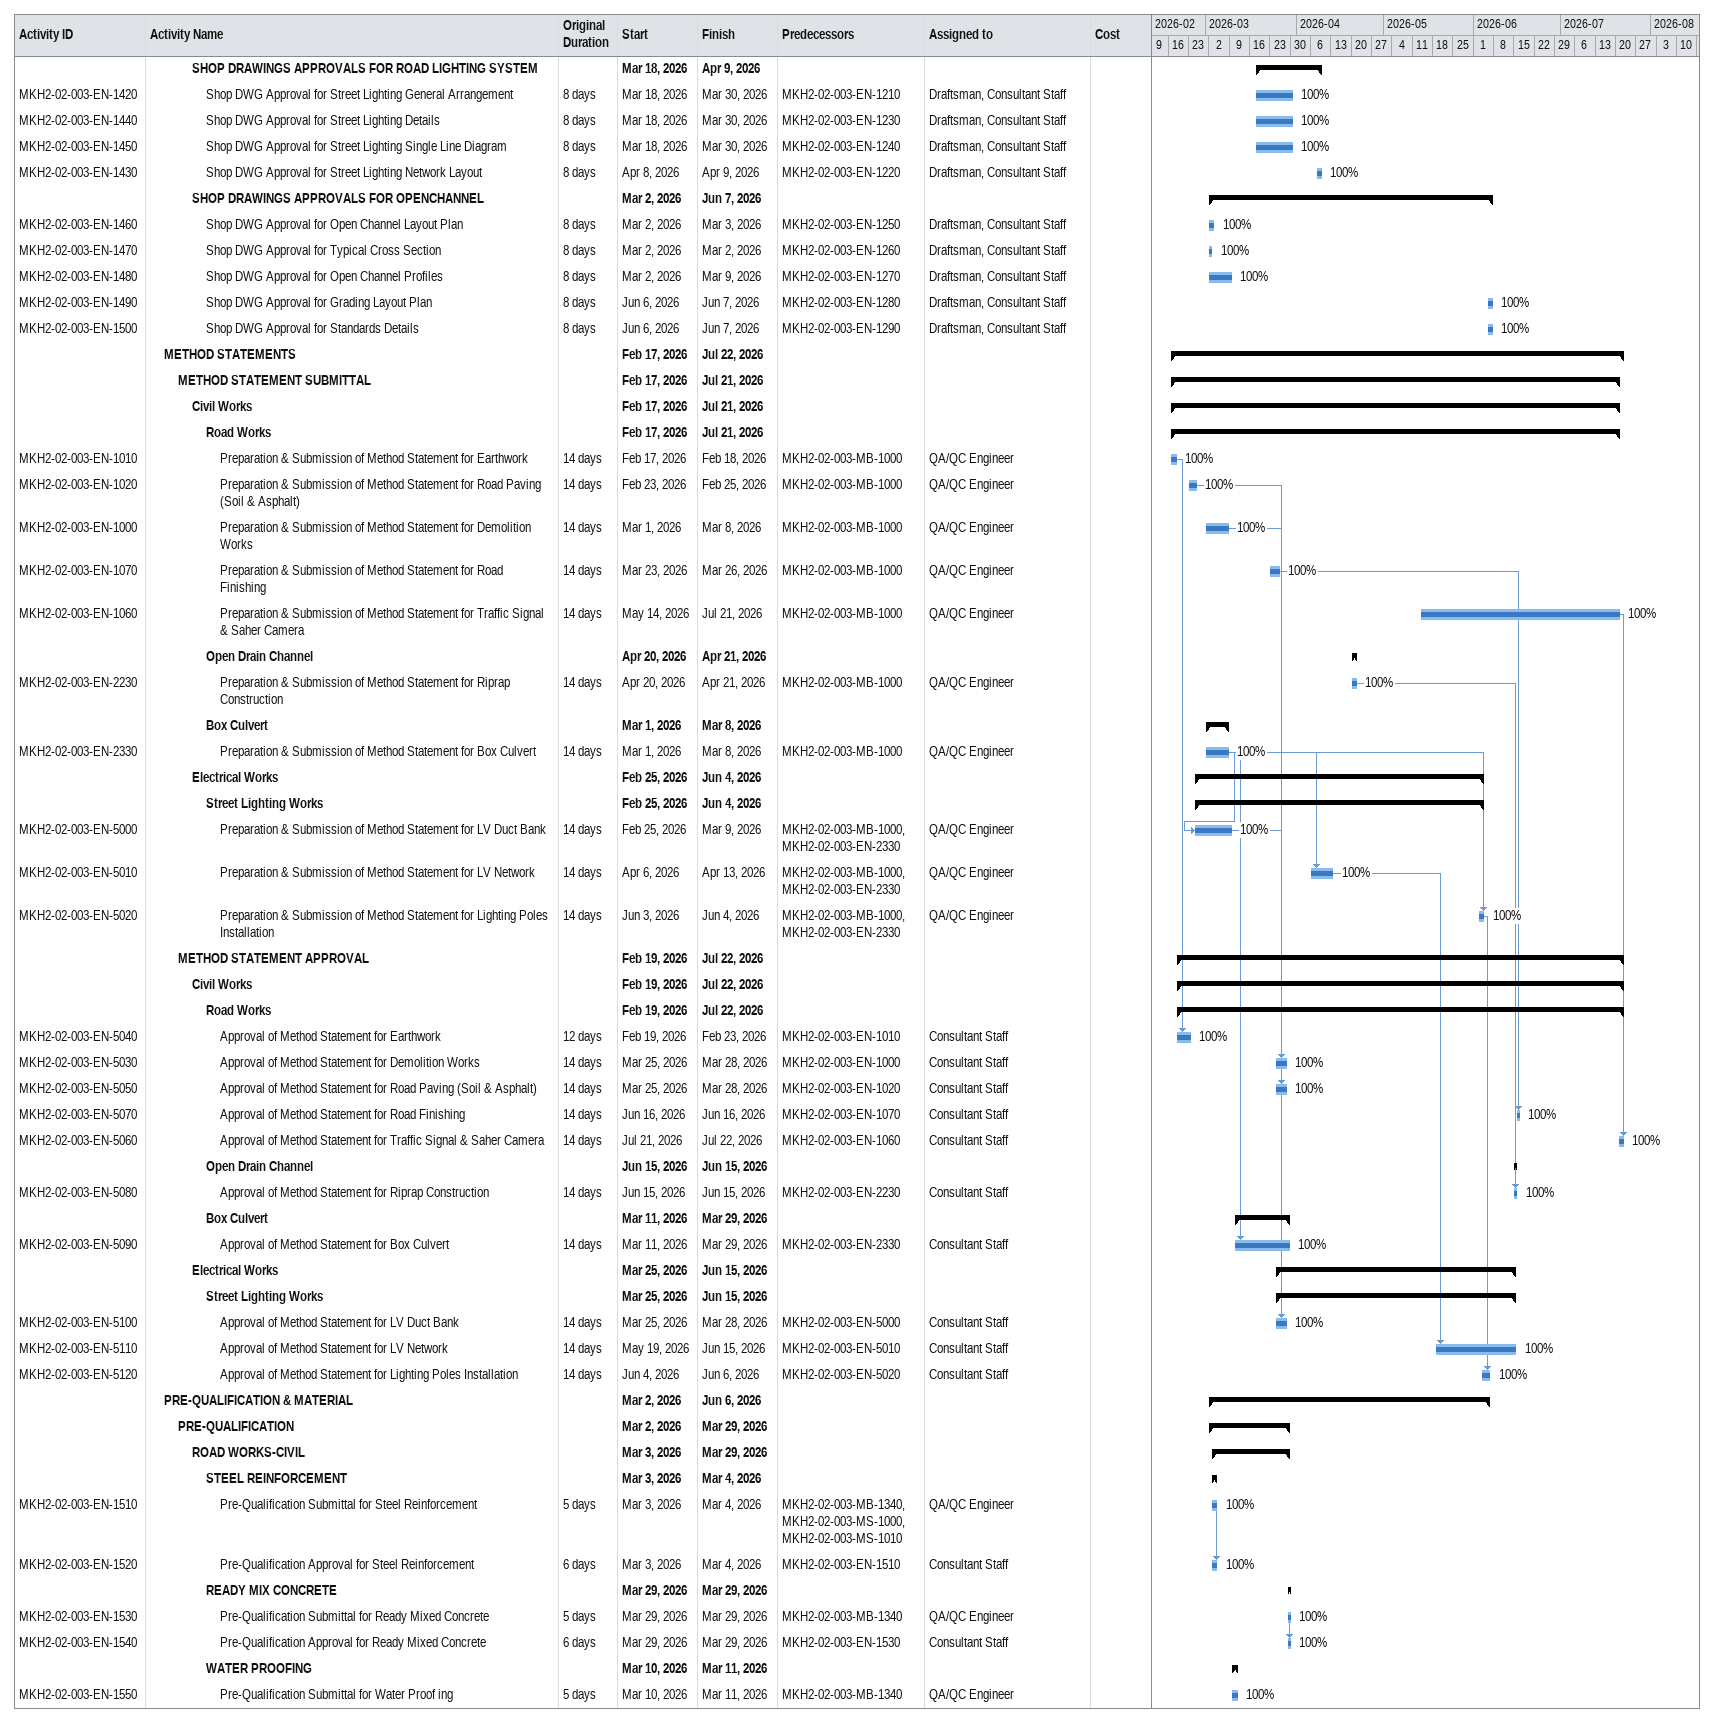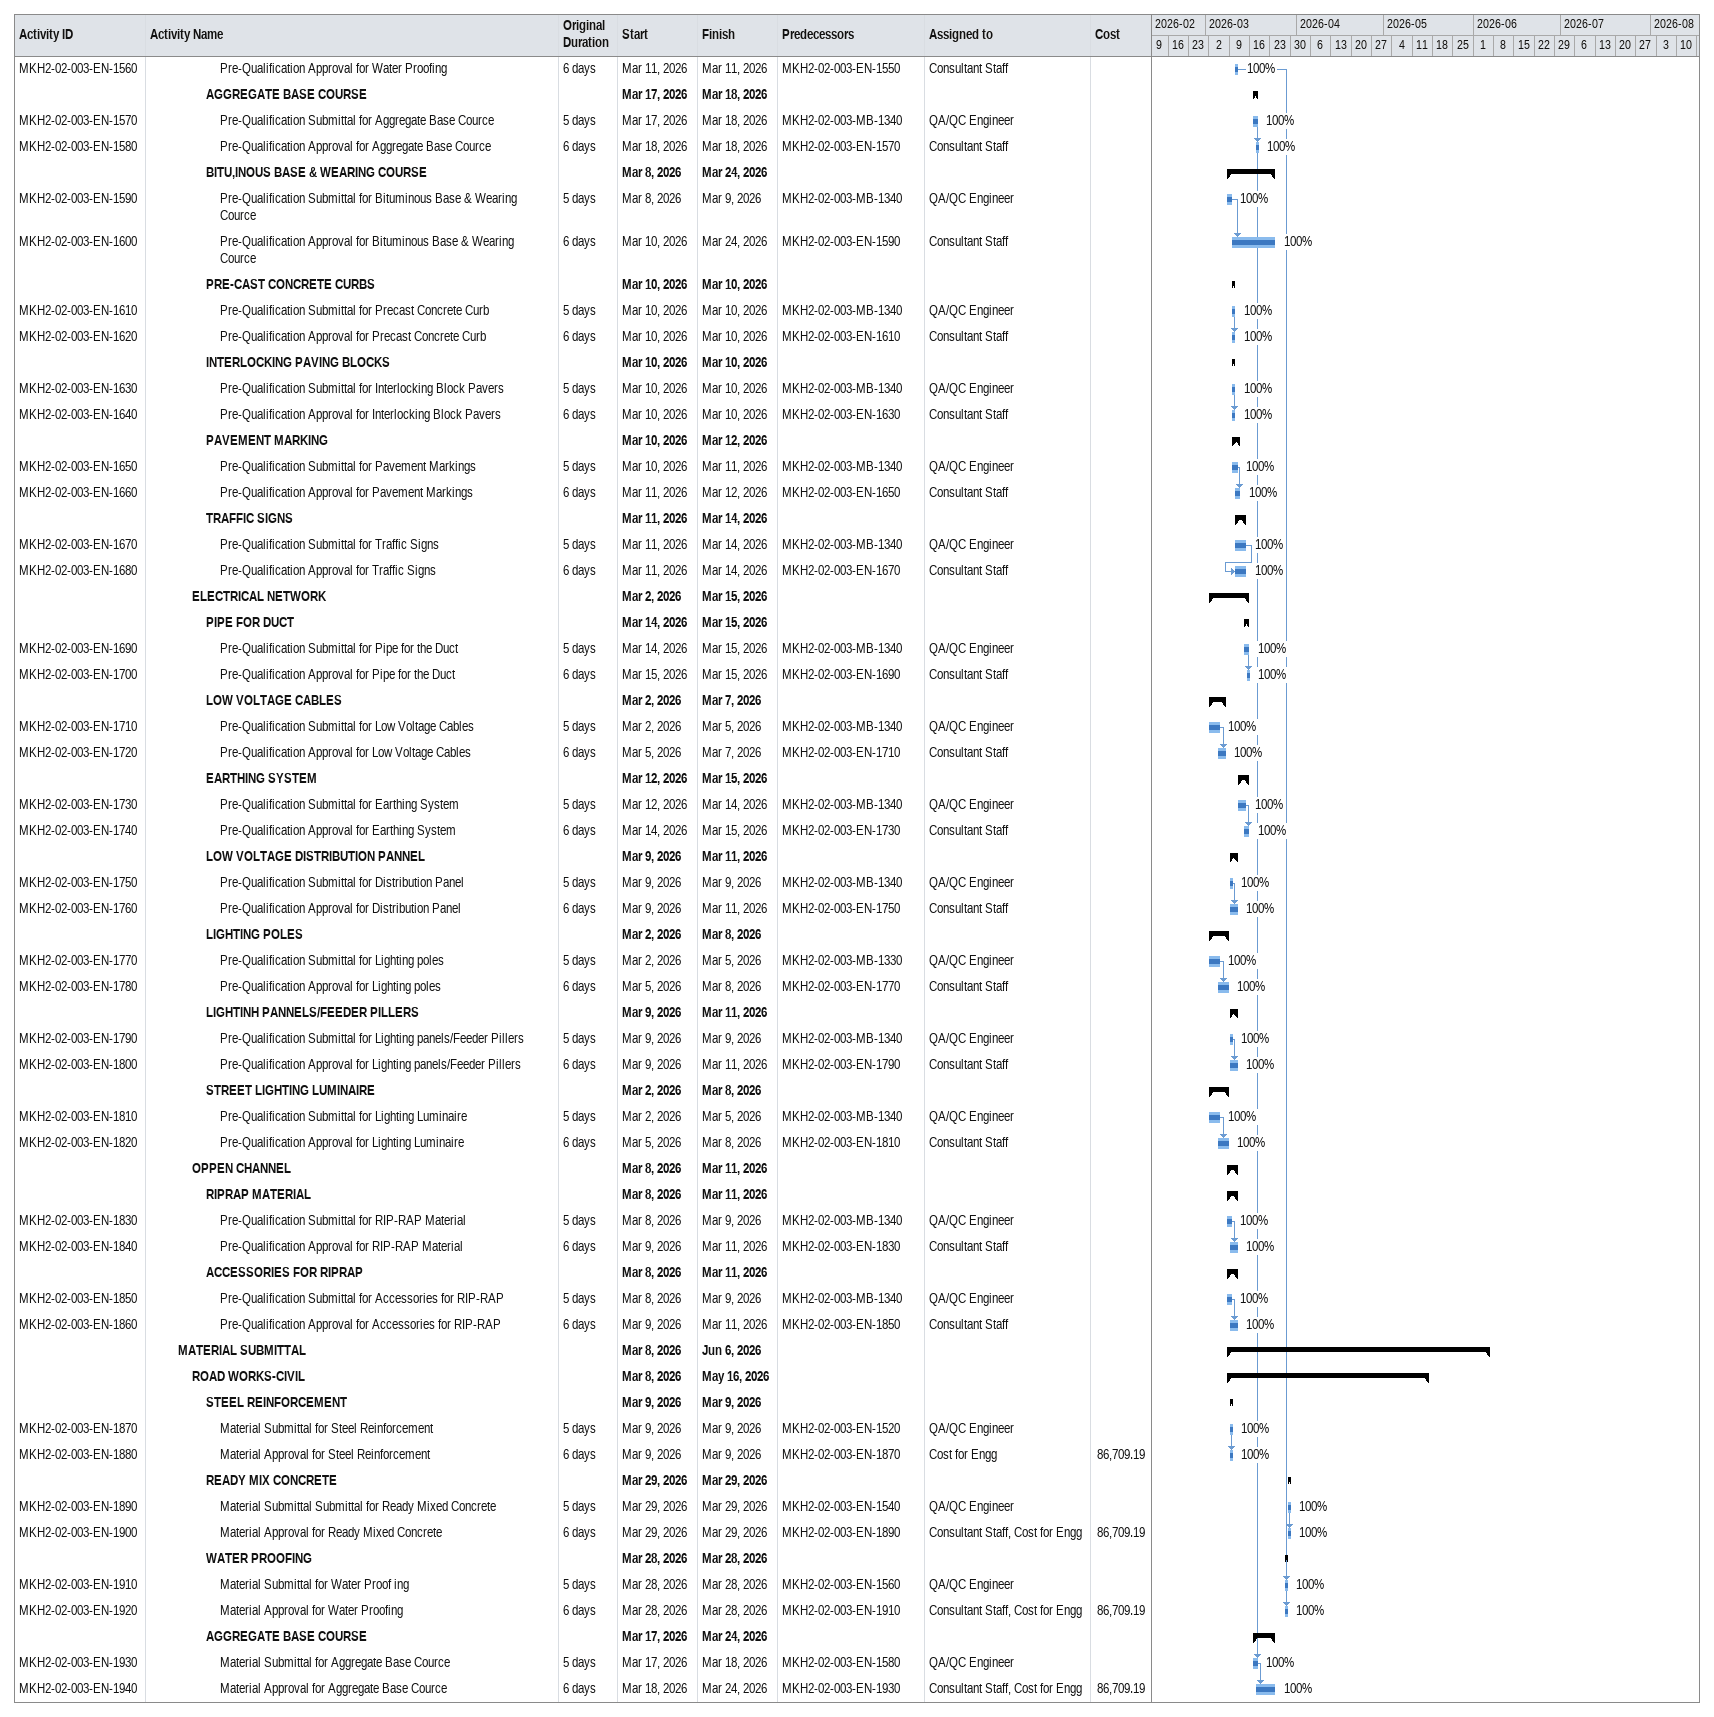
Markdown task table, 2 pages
| ID | Level | Task | Original duration | Start | Finish | Predecessors | Resources | % complete | Cost |
|---|---|---|---|---|---|---|---|---|---|
|  | 4 | **SHOP DRAWINGS APPROVALS FOR ROAD LIGHTING SYSTEM** |  | 2026-03-18 | 2026-04-09 |  |  |  |  |
| MKH2-02-003-EN-1420 | 5 | Shop DWG Approval for Street Lighting General Arrangement | 8d | 2026-03-18 | 2026-03-30 | MKH2-02-003-EN-1210 | Draftsman, Consultant Staff | 100 |  |
| MKH2-02-003-EN-1440 | 5 | Shop DWG Approval for Street Lighting Details | 8d | 2026-03-18 | 2026-03-30 | MKH2-02-003-EN-1230 | Draftsman, Consultant Staff | 100 |  |
| MKH2-02-003-EN-1450 | 5 | Shop DWG Approval for Street Lighting Single Line Diagram | 8d | 2026-03-18 | 2026-03-30 | MKH2-02-003-EN-1240 | Draftsman, Consultant Staff | 100 |  |
| MKH2-02-003-EN-1430 | 5 | Shop DWG Approval for Street Lighting Network Layout | 8d | 2026-04-08 | 2026-04-09 | MKH2-02-003-EN-1220 | Draftsman, Consultant Staff | 100 |  |
|  | 4 | **SHOP DRAWINGS APPROVALS FOR OPENCHANNEL** |  | 2026-03-02 | 2026-06-07 |  |  |  |  |
| MKH2-02-003-EN-1460 | 5 | Shop DWG Approval for Open Channel Layout Plan | 8d | 2026-03-02 | 2026-03-03 | MKH2-02-003-EN-1250 | Draftsman, Consultant Staff | 100 |  |
| MKH2-02-003-EN-1470 | 5 | Shop DWG Approval for Typical Cross Section | 8d | 2026-03-02 | 2026-03-02 | MKH2-02-003-EN-1260 | Draftsman, Consultant Staff | 100 |  |
| MKH2-02-003-EN-1480 | 5 | Shop DWG Approval for Open Channel Profiles | 8d | 2026-03-02 | 2026-03-09 | MKH2-02-003-EN-1270 | Draftsman, Consultant Staff | 100 |  |
| MKH2-02-003-EN-1490 | 5 | Shop DWG Approval for Grading Layout Plan | 8d | 2026-06-06 | 2026-06-07 | MKH2-02-003-EN-1280 | Draftsman, Consultant Staff | 100 |  |
| MKH2-02-003-EN-1500 | 5 | Shop DWG Approval for Standards Details | 8d | 2026-06-06 | 2026-06-07 | MKH2-02-003-EN-1290 | Draftsman, Consultant Staff | 100 |  |
|  | 2 | **METHOD STATEMENTS** |  | 2026-02-17 | 2026-07-22 |  |  |  |  |
|  | 3 | **METHOD STATEMENT SUBMITTAL** |  | 2026-02-17 | 2026-07-21 |  |  |  |  |
|  | 4 | **Civil Works** |  | 2026-02-17 | 2026-07-21 |  |  |  |  |
|  | 5 | **Road Works** |  | 2026-02-17 | 2026-07-21 |  |  |  |  |
| MKH2-02-003-EN-1010 | 6 | Preparation & Submission of Method Statement for Earthwork | 14d | 2026-02-17 | 2026-02-18 | MKH2-02-003-MB-1000 | QA/QC Engineer | 100 |  |
| MKH2-02-003-EN-1020 | 6 | Preparation & Submission of Method Statement for Road Paving (Soil & Asphalt) | 14d | 2026-02-23 | 2026-02-25 | MKH2-02-003-MB-1000 | QA/QC Engineer | 100 |  |
| MKH2-02-003-EN-1000 | 6 | Preparation & Submission of Method Statement for Demolition Works | 14d | 2026-03-01 | 2026-03-08 | MKH2-02-003-MB-1000 | QA/QC Engineer | 100 |  |
| MKH2-02-003-EN-1070 | 6 | Preparation & Submission of Method Statement for Road Finishing | 14d | 2026-03-23 | 2026-03-26 | MKH2-02-003-MB-1000 | QA/QC Engineer | 100 |  |
| MKH2-02-003-EN-1060 | 6 | Preparation & Submission of Method Statement for Traffic Signal & Saher Camera | 14d | 2026-05-14 | 2026-07-21 | MKH2-02-003-MB-1000 | QA/QC Engineer | 100 |  |
|  | 5 | **Open Drain Channel** |  | 2026-04-20 | 2026-04-21 |  |  |  |  |
| MKH2-02-003-EN-2230 | 6 | Preparation & Submission of Method Statement for Riprap Construction | 14d | 2026-04-20 | 2026-04-21 | MKH2-02-003-MB-1000 | QA/QC Engineer | 100 |  |
|  | 5 | **Box Culvert** |  | 2026-03-01 | 2026-03-08 |  |  |  |  |
| MKH2-02-003-EN-2330 | 6 | Preparation & Submission of Method Statement for Box Culvert | 14d | 2026-03-01 | 2026-03-08 | MKH2-02-003-MB-1000 | QA/QC Engineer | 100 |  |
|  | 4 | **Electrical Works** |  | 2026-02-25 | 2026-06-04 |  |  |  |  |
|  | 5 | **Street Lighting Works** |  | 2026-02-25 | 2026-06-04 |  |  |  |  |
| MKH2-02-003-EN-5000 | 6 | Preparation & Submission of Method Statement for LV Duct Bank | 14d | 2026-02-25 | 2026-03-09 | MKH2-02-003-MB-1000, MKH2-02-003-EN-2330 | QA/QC Engineer | 100 |  |
| MKH2-02-003-EN-5010 | 6 | Preparation & Submission of Method Statement for LV Network | 14d | 2026-04-06 | 2026-04-13 | MKH2-02-003-MB-1000, MKH2-02-003-EN-2330 | QA/QC Engineer | 100 |  |
| MKH2-02-003-EN-5020 | 6 | Preparation & Submission of Method Statement for Lighting Poles Installation | 14d | 2026-06-03 | 2026-06-04 | MKH2-02-003-MB-1000, MKH2-02-003-EN-2330 | QA/QC Engineer | 100 |  |
|  | 3 | **METHOD STATEMENT APPROVAL** |  | 2026-02-19 | 2026-07-22 |  |  |  |  |
|  | 4 | **Civil Works** |  | 2026-02-19 | 2026-07-22 |  |  |  |  |
|  | 5 | **Road Works** |  | 2026-02-19 | 2026-07-22 |  |  |  |  |
| MKH2-02-003-EN-5040 | 6 | Approval of Method Statement for Earthwork | 12d | 2026-02-19 | 2026-02-23 | MKH2-02-003-EN-1010 | Consultant Staff | 100 |  |
| MKH2-02-003-EN-5030 | 6 | Approval of Method Statement for Demolition Works | 14d | 2026-03-25 | 2026-03-28 | MKH2-02-003-EN-1000 | Consultant Staff | 100 |  |
| MKH2-02-003-EN-5050 | 6 | Approval of Method Statement for Road Paving (Soil & Asphalt) | 14d | 2026-03-25 | 2026-03-28 | MKH2-02-003-EN-1020 | Consultant Staff | 100 |  |
| MKH2-02-003-EN-5070 | 6 | Approval of Method Statement for Road Finishing | 14d | 2026-06-16 | 2026-06-16 | MKH2-02-003-EN-1070 | Consultant Staff | 100 |  |
| MKH2-02-003-EN-5060 | 6 | Approval of Method Statement for Traffic Signal & Saher Camera | 14d | 2026-07-21 | 2026-07-22 | MKH2-02-003-EN-1060 | Consultant Staff | 100 |  |
|  | 5 | **Open Drain Channel** |  | 2026-06-15 | 2026-06-15 |  |  |  |  |
| MKH2-02-003-EN-5080 | 6 | Approval of Method Statement for Riprap Construction | 14d | 2026-06-15 | 2026-06-15 | MKH2-02-003-EN-2230 | Consultant Staff | 100 |  |
|  | 5 | **Box Culvert** |  | 2026-03-11 | 2026-03-29 |  |  |  |  |
| MKH2-02-003-EN-5090 | 6 | Approval of Method Statement for Box Culvert | 14d | 2026-03-11 | 2026-03-29 | MKH2-02-003-EN-2330 | Consultant Staff | 100 |  |
|  | 4 | **Electrical Works** |  | 2026-03-25 | 2026-06-15 |  |  |  |  |
|  | 5 | **Street Lighting Works** |  | 2026-03-25 | 2026-06-15 |  |  |  |  |
| MKH2-02-003-EN-5100 | 6 | Approval of Method Statement for LV Duct Bank | 14d | 2026-03-25 | 2026-03-28 | MKH2-02-003-EN-5000 | Consultant Staff | 100 |  |
| MKH2-02-003-EN-5110 | 6 | Approval of Method Statement for LV Network | 14d | 2026-05-19 | 2026-06-15 | MKH2-02-003-EN-5010 | Consultant Staff | 100 |  |
| MKH2-02-003-EN-5120 | 6 | Approval of Method Statement for Lighting Poles Installation | 14d | 2026-06-04 | 2026-06-06 | MKH2-02-003-EN-5020 | Consultant Staff | 100 |  |
|  | 2 | **PRE-QUALIFICATION & MATERIAL** |  | 2026-03-02 | 2026-06-06 |  |  |  |  |
|  | 3 | **PRE-QUALIFICATION** |  | 2026-03-02 | 2026-03-29 |  |  |  |  |
|  | 4 | **ROAD WORKS-CIVIL** |  | 2026-03-03 | 2026-03-29 |  |  |  |  |
|  | 5 | **STEEL REINFORCEMENT** |  | 2026-03-03 | 2026-03-04 |  |  |  |  |
| MKH2-02-003-EN-1510 | 6 | Pre-Qualification Submittal for Steel Reinforcement | 5d | 2026-03-03 | 2026-03-04 | MKH2-02-003-MB-1340, MKH2-02-003-MS-1000, MKH2-02-003-MS-1010 | QA/QC Engineer | 100 |  |
| MKH2-02-003-EN-1520 | 6 | Pre-Qualification Approval for Steel Reinforcement | 6d | 2026-03-03 | 2026-03-04 | MKH2-02-003-EN-1510 | Consultant Staff | 100 |  |
|  | 5 | **READY MIX CONCRETE** |  | 2026-03-29 | 2026-03-29 |  |  |  |  |
| MKH2-02-003-EN-1530 | 6 | Pre-Qualification Submittal for Ready Mixed Concrete | 5d | 2026-03-29 | 2026-03-29 | MKH2-02-003-MB-1340 | QA/QC Engineer | 100 |  |
| MKH2-02-003-EN-1540 | 6 | Pre-Qualification Approval for Ready Mixed Concrete | 6d | 2026-03-29 | 2026-03-29 | MKH2-02-003-EN-1530 | Consultant Staff | 100 |  |
|  | 5 | **WATER PROOFING** |  | 2026-03-10 | 2026-03-11 |  |  |  |  |
| MKH2-02-003-EN-1550 | 6 | Pre-Qualification Submittal for Water Proof ing | 5d | 2026-03-10 | 2026-03-11 | MKH2-02-003-MB-1340 | QA/QC Engineer | 100 |  |
| MKH2-02-003-EN-1560 | 6 | Pre-Qualification Approval for Water Proofing | 6d | 2026-03-11 | 2026-03-11 | MKH2-02-003-EN-1550 | Consultant Staff | 100 |  |
|  | 5 | **AGGREGATE BASE COURSE** |  | 2026-03-17 | 2026-03-18 |  |  |  |  |
| MKH2-02-003-EN-1570 | 6 | Pre-Qualification Submittal for Aggregate Base Cource | 5d | 2026-03-17 | 2026-03-18 | MKH2-02-003-MB-1340 | QA/QC Engineer | 100 |  |
| MKH2-02-003-EN-1580 | 6 | Pre-Qualification Approval for Aggregate Base Cource | 6d | 2026-03-18 | 2026-03-18 | MKH2-02-003-EN-1570 | Consultant Staff | 100 |  |
|  | 5 | **BITU,INOUS BASE & WEARING COURSE** |  | 2026-03-08 | 2026-03-24 |  |  |  |  |
| MKH2-02-003-EN-1590 | 6 | Pre-Qualification Submittal for Bituminous Base & Wearing Cource | 5d | 2026-03-08 | 2026-03-09 | MKH2-02-003-MB-1340 | QA/QC Engineer | 100 |  |
| MKH2-02-003-EN-1600 | 6 | Pre-Qualification Approval for Bituminous Base & Wearing Cource | 6d | 2026-03-10 | 2026-03-24 | MKH2-02-003-EN-1590 | Consultant Staff | 100 |  |
|  | 5 | **PRE-CAST CONCRETE CURBS** |  | 2026-03-10 | 2026-03-10 |  |  |  |  |
| MKH2-02-003-EN-1610 | 6 | Pre-Qualification Submittal for Precast Concrete Curb | 5d | 2026-03-10 | 2026-03-10 | MKH2-02-003-MB-1340 | QA/QC Engineer | 100 |  |
| MKH2-02-003-EN-1620 | 6 | Pre-Qualification Approval for Precast Concrete Curb | 6d | 2026-03-10 | 2026-03-10 | MKH2-02-003-EN-1610 | Consultant Staff | 100 |  |
|  | 5 | **INTERLOCKING PAVING BLOCKS** |  | 2026-03-10 | 2026-03-10 |  |  |  |  |
| MKH2-02-003-EN-1630 | 6 | Pre-Qualification Submittal for Interlocking Block Pavers | 5d | 2026-03-10 | 2026-03-10 | MKH2-02-003-MB-1340 | QA/QC Engineer | 100 |  |
| MKH2-02-003-EN-1640 | 6 | Pre-Qualification Approval for Interlocking Block Pavers | 6d | 2026-03-10 | 2026-03-10 | MKH2-02-003-EN-1630 | Consultant Staff | 100 |  |
|  | 5 | **PAVEMENT MARKING** |  | 2026-03-10 | 2026-03-12 |  |  |  |  |
| MKH2-02-003-EN-1650 | 6 | Pre-Qualification Submittal for Pavement Markings | 5d | 2026-03-10 | 2026-03-11 | MKH2-02-003-MB-1340 | QA/QC Engineer | 100 |  |
| MKH2-02-003-EN-1660 | 6 | Pre-Qualification Approval for Pavement Markings | 6d | 2026-03-11 | 2026-03-12 | MKH2-02-003-EN-1650 | Consultant Staff | 100 |  |
|  | 5 | **TRAFFIC SIGNS** |  | 2026-03-11 | 2026-03-14 |  |  |  |  |
| MKH2-02-003-EN-1670 | 6 | Pre-Qualification Submittal for Traffic Signs | 5d | 2026-03-11 | 2026-03-14 | MKH2-02-003-MB-1340 | QA/QC Engineer | 100 |  |
| MKH2-02-003-EN-1680 | 6 | Pre-Qualification Approval for Traffic Signs | 6d | 2026-03-11 | 2026-03-14 | MKH2-02-003-EN-1670 | Consultant Staff | 100 |  |
|  | 4 | **ELECTRICAL NETWORK** |  | 2026-03-02 | 2026-03-15 |  |  |  |  |
|  | 5 | **PIPE FOR DUCT** |  | 2026-03-14 | 2026-03-15 |  |  |  |  |
| MKH2-02-003-EN-1690 | 6 | Pre-Qualification Submittal for Pipe for the Duct | 5d | 2026-03-14 | 2026-03-15 | MKH2-02-003-MB-1340 | QA/QC Engineer | 100 |  |
| MKH2-02-003-EN-1700 | 6 | Pre-Qualification Approval for Pipe for the Duct | 6d | 2026-03-15 | 2026-03-15 | MKH2-02-003-EN-1690 | Consultant Staff | 100 |  |
|  | 5 | **LOW VOLTAGE CABLES** |  | 2026-03-02 | 2026-03-07 |  |  |  |  |
| MKH2-02-003-EN-1710 | 6 | Pre-Qualification Submittal for Low Voltage Cables | 5d | 2026-03-02 | 2026-03-05 | MKH2-02-003-MB-1340 | QA/QC Engineer | 100 |  |
| MKH2-02-003-EN-1720 | 6 | Pre-Qualification Approval for Low Voltage Cables | 6d | 2026-03-05 | 2026-03-07 | MKH2-02-003-EN-1710 | Consultant Staff | 100 |  |
|  | 5 | **EARTHING SYSTEM** |  | 2026-03-12 | 2026-03-15 |  |  |  |  |
| MKH2-02-003-EN-1730 | 6 | Pre-Qualification Submittal for Earthing System | 5d | 2026-03-12 | 2026-03-14 | MKH2-02-003-MB-1340 | QA/QC Engineer | 100 |  |
| MKH2-02-003-EN-1740 | 6 | Pre-Qualification Approval for Earthing System | 6d | 2026-03-14 | 2026-03-15 | MKH2-02-003-EN-1730 | Consultant Staff | 100 |  |
|  | 5 | **LOW VOLTAGE DISTRIBUTION PANNEL** |  | 2026-03-09 | 2026-03-11 |  |  |  |  |
| MKH2-02-003-EN-1750 | 6 | Pre-Qualification Submittal for Distribution Panel | 5d | 2026-03-09 | 2026-03-09 | MKH2-02-003-MB-1340 | QA/QC Engineer | 100 |  |
| MKH2-02-003-EN-1760 | 6 | Pre-Qualification Approval for Distribution Panel | 6d | 2026-03-09 | 2026-03-11 | MKH2-02-003-EN-1750 | Consultant Staff | 100 |  |
|  | 5 | **LIGHTING POLES** |  | 2026-03-02 | 2026-03-08 |  |  |  |  |
| MKH2-02-003-EN-1770 | 6 | Pre-Qualification Submittal for Lighting poles | 5d | 2026-03-02 | 2026-03-05 | MKH2-02-003-MB-1330 | QA/QC Engineer | 100 |  |
| MKH2-02-003-EN-1780 | 6 | Pre-Qualification Approval for Lighting poles | 6d | 2026-03-05 | 2026-03-08 | MKH2-02-003-EN-1770 | Consultant Staff | 100 |  |
|  | 5 | **LIGHTINH PANNELS/FEEDER PILLERS** |  | 2026-03-09 | 2026-03-11 |  |  |  |  |
| MKH2-02-003-EN-1790 | 6 | Pre-Qualification Submittal for Lighting panels/Feeder Pillers | 5d | 2026-03-09 | 2026-03-09 | MKH2-02-003-MB-1340 | QA/QC Engineer | 100 |  |
| MKH2-02-003-EN-1800 | 6 | Pre-Qualification Approval for Lighting panels/Feeder Pillers | 6d | 2026-03-09 | 2026-03-11 | MKH2-02-003-EN-1790 | Consultant Staff | 100 |  |
|  | 5 | **STREET LIGHTING LUMINAIRE** |  | 2026-03-02 | 2026-03-08 |  |  |  |  |
| MKH2-02-003-EN-1810 | 6 | Pre-Qualification Submittal for Lighting Luminaire | 5d | 2026-03-02 | 2026-03-05 | MKH2-02-003-MB-1340 | QA/QC Engineer | 100 |  |
| MKH2-02-003-EN-1820 | 6 | Pre-Qualification Approval for Lighting Luminaire | 6d | 2026-03-05 | 2026-03-08 | MKH2-02-003-EN-1810 | Consultant Staff | 100 |  |
|  | 4 | **OPPEN CHANNEL** |  | 2026-03-08 | 2026-03-11 |  |  |  |  |
|  | 5 | **RIPRAP MATERIAL** |  | 2026-03-08 | 2026-03-11 |  |  |  |  |
| MKH2-02-003-EN-1830 | 6 | Pre-Qualification Submittal for RIP-RAP Material | 5d | 2026-03-08 | 2026-03-09 | MKH2-02-003-MB-1340 | QA/QC Engineer | 100 |  |
| MKH2-02-003-EN-1840 | 6 | Pre-Qualification Approval for RIP-RAP Material | 6d | 2026-03-09 | 2026-03-11 | MKH2-02-003-EN-1830 | Consultant Staff | 100 |  |
|  | 5 | **ACCESSORIES FOR RIPRAP** |  | 2026-03-08 | 2026-03-11 |  |  |  |  |
| MKH2-02-003-EN-1850 | 6 | Pre-Qualification Submittal for Accessories for RIP-RAP | 5d | 2026-03-08 | 2026-03-09 | MKH2-02-003-MB-1340 | QA/QC Engineer | 100 |  |
| MKH2-02-003-EN-1860 | 6 | Pre-Qualification Approval for Accessories for RIP-RAP | 6d | 2026-03-09 | 2026-03-11 | MKH2-02-003-EN-1850 | Consultant Staff | 100 |  |
|  | 3 | **MATERIAL SUBMITTAL** |  | 2026-03-08 | 2026-06-06 |  |  |  |  |
|  | 4 | **ROAD WORKS-CIVIL** |  | 2026-03-08 | 2026-05-16 |  |  |  |  |
|  | 5 | **STEEL REINFORCEMENT** |  | 2026-03-09 | 2026-03-09 |  |  |  |  |
| MKH2-02-003-EN-1870 | 6 | Material Submittal for Steel Reinforcement | 5d | 2026-03-09 | 2026-03-09 | MKH2-02-003-EN-1520 | QA/QC Engineer | 100 |  |
| MKH2-02-003-EN-1880 | 6 | Material Approval for Steel Reinforcement | 6d | 2026-03-09 | 2026-03-09 | MKH2-02-003-EN-1870 | Cost for Engg | 100 | 86709.19 |
|  | 5 | **READY MIX CONCRETE** |  | 2026-03-29 | 2026-03-29 |  |  |  |  |
| MKH2-02-003-EN-1890 | 6 | Material Submittal Submittal for Ready Mixed Concrete | 5d | 2026-03-29 | 2026-03-29 | MKH2-02-003-EN-1540 | QA/QC Engineer | 100 |  |
| MKH2-02-003-EN-1900 | 6 | Material Approval for Ready Mixed Concrete | 6d | 2026-03-29 | 2026-03-29 | MKH2-02-003-EN-1890 | Consultant Staff, Cost for Engg | 100 | 86709.19 |
|  | 5 | **WATER PROOFING** |  | 2026-03-28 | 2026-03-28 |  |  |  |  |
| MKH2-02-003-EN-1910 | 6 | Material Submittal for Water Proof ing | 5d | 2026-03-28 | 2026-03-28 | MKH2-02-003-EN-1560 | QA/QC Engineer | 100 |  |
| MKH2-02-003-EN-1920 | 6 | Material Approval for Water Proofing | 6d | 2026-03-28 | 2026-03-28 | MKH2-02-003-EN-1910 | Consultant Staff, Cost for Engg | 100 | 86709.19 |
|  | 5 | **AGGREGATE BASE COURSE** |  | 2026-03-17 | 2026-03-24 |  |  |  |  |
| MKH2-02-003-EN-1930 | 6 | Material Submittal for Aggregate Base Cource | 5d | 2026-03-17 | 2026-03-18 | MKH2-02-003-EN-1580 | QA/QC Engineer | 100 |  |
| MKH2-02-003-EN-1940 | 6 | Material Approval for Aggregate Base Cource | 6d | 2026-03-18 | 2026-03-24 | MKH2-02-003-EN-1930 | Consultant Staff, Cost for Engg | 100 | 86709.19 |
